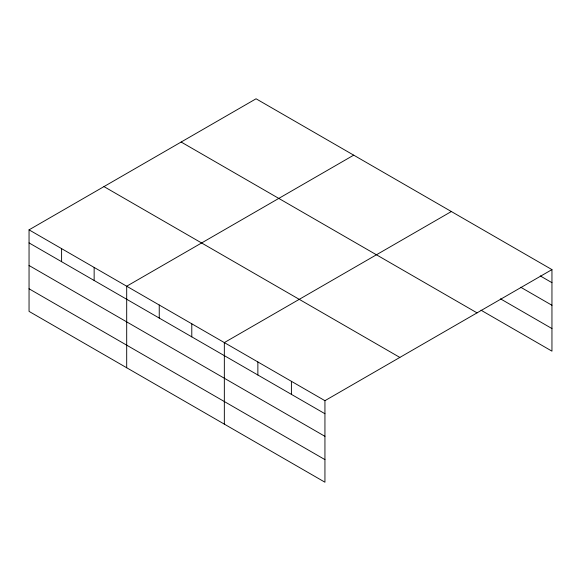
<?xml version="1.0" encoding="UTF-8"?>
<svg xmlns="http://www.w3.org/2000/svg" width="581" height="581" viewBox="0 0 581 581"><rect width="100%" height="100%" fill="white"/><g stroke="black" fill="none" stroke-linecap="round" stroke-linejoin="round"><path stroke-width="0.87" d="M324.939 436.331L324.939 400.679L29.05 229.844L29.05 311.387L324.939 482.215L324.939 436.331L29.05 265.502M480.981 310.181L551.95 351.156L551.95 269.613L256.061 98.785L29.05 229.844M353.706 155.156L126.694 286.222L126.694 367.758M451.35 211.535L224.339 342.594L224.339 424.13M324.939 400.679L551.95 269.613M540.25 275.917L551.95 282.671M520.758 287.261L551.95 305.272M500.481 298.837L551.95 328.555M181.149 142.033L477.037 312.868M103.963 186.595L399.851 357.424M29.05 242.902L324.939 413.73M29.05 288.786L324.939 459.615M291.408 381.318L291.408 394.368M257.87 361.956L257.87 375.006M191.788 323.806L191.788 336.857M159.245 305.01L159.245 318.061M94.144 267.427L94.144 280.485M61.601 248.639L61.601 261.69"/></g></svg>
